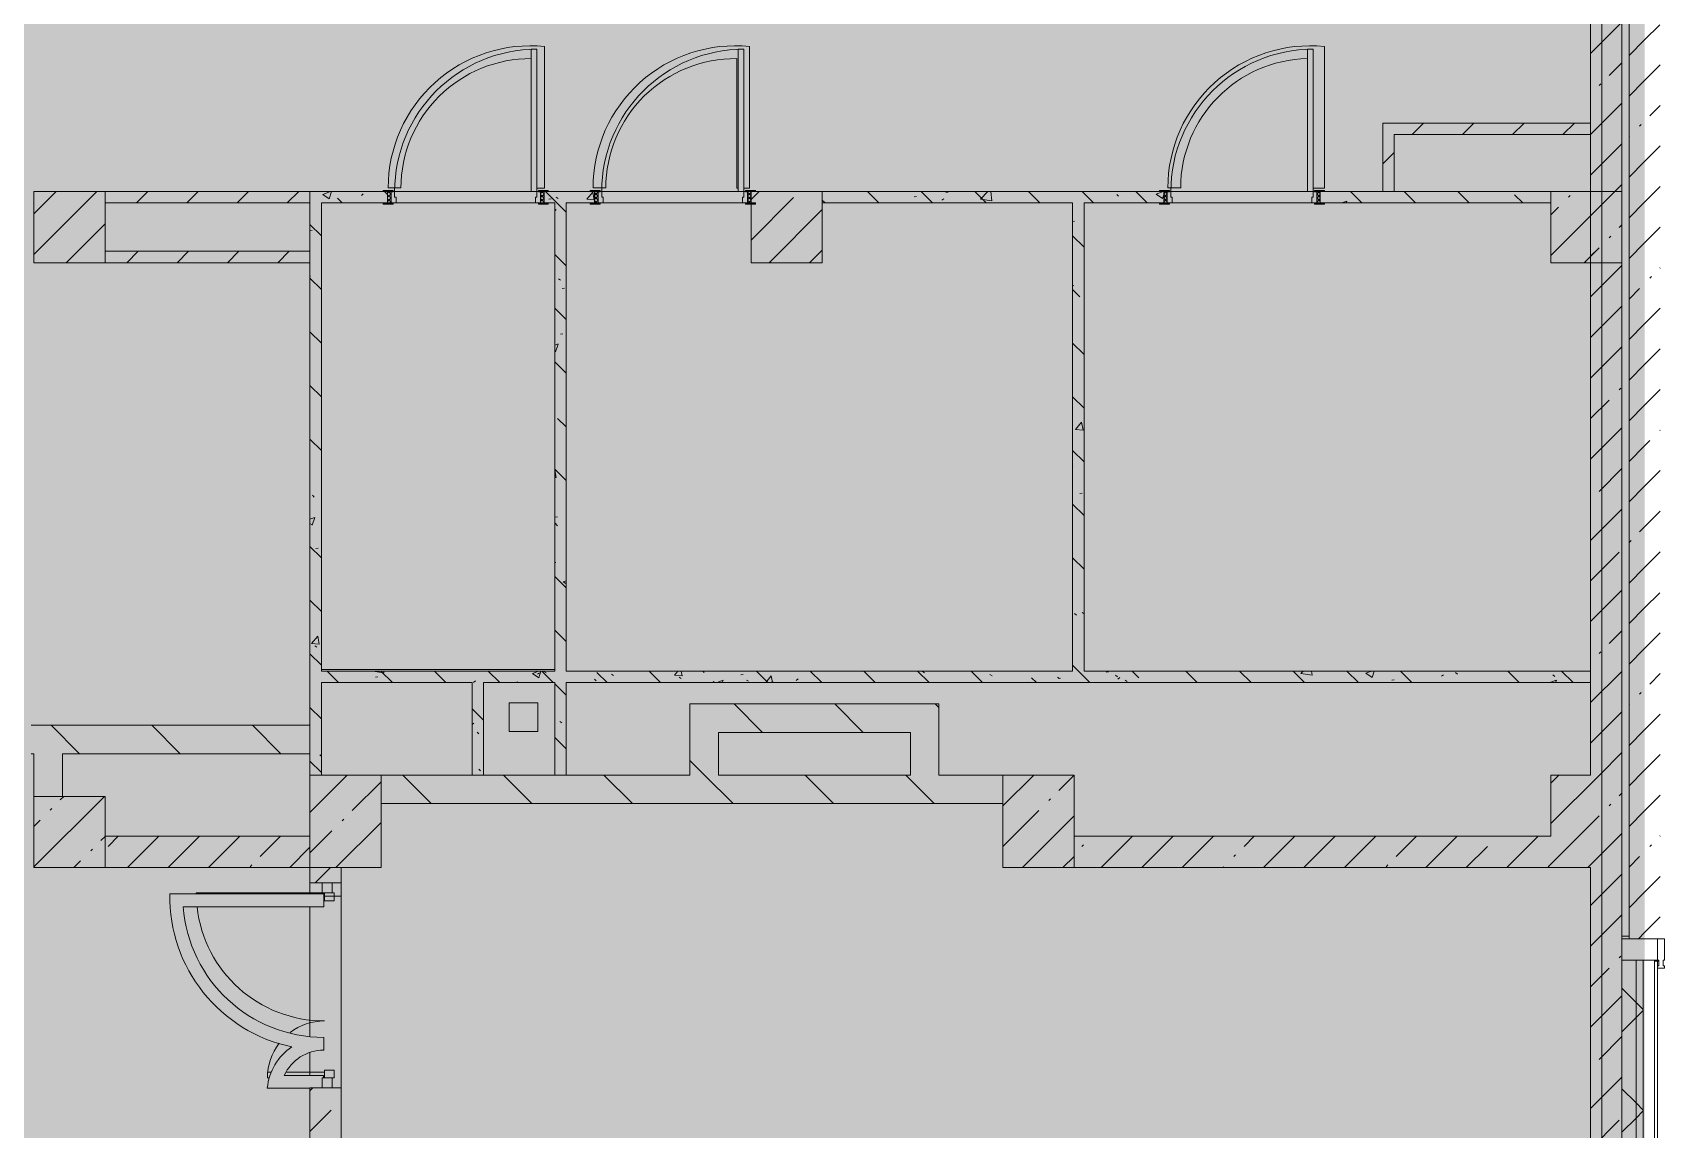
# Model space of a CAD drawing. Header units: millimetres. Extents: x 35146 to 234858, y -8553 to 29000.
# Drawn here: x 179204 to 190638, y 9060 to 16767 of the extents above; entities that cross this region are included whole.
import ezdxf

# ---------------------------------------------------------------- set-up
doc = ezdxf.new("R2010")
doc.units = ezdxf.units.MM
doc.linetypes.add('Осевая', pattern=[3175, 635, -476.25, 1587.5, -476.25])
doc.layers.add('A-DETL-GENF-3', color=7, linetype='Continuous', lineweight=9, true_color=0xc0c0c0, transparency=0.4)
for name, color, linetype, lineweight, true_color in [('A-DETL-GENF-6', 7, 'Continuous', 5, 0xb7b7b7), ('A-DOOR-1', 7, 'Continuous', 5, 0xaaaaaa), ('A-DOOR-2', 7, 'Continuous', 5, 0xe2e2e2), ('A-DOOR-3', 7, 'Continuous', 5, 0xb7b7b7), ('A-DOOR-FRAM-1', 7, 'Continuous', 5, 0xe2e2e2), ('A-DOOR-FRAM-2', 7, 'Continuous', 5, 0xaaaaaa), ('A-DOOR-FRAM-3', 7, 'Continuous', 5, 0xb7b7b7), ('A-FLOR-2', 7, 'Continuous', 5, 0xb7b7b7), ('A-GLAZ-CWMG-4', 7, 'Continuous', 5, 0x737373), ('A-WALL-5', 7, 'Continuous', 9, 0x737373), ('A-WALL-6', 7, 'Continuous', 5, 0x737373), ('I-WALL-4', 7, 'Continuous', 5, 0x737373), ('I-WALL-5', 7, 'Continuous', 5, 0x787878), ('S-COLS-2', 7, 'Continuous', 5, 0x737373)]:
    doc.layers.add(name, color=color, linetype=linetype, lineweight=lineweight, true_color=true_color)
for name, color, linetype, lineweight in [('A-GLAZ-CWMG-2', 7, 'Continuous', 5), ('A-WALL', 7, 'Continuous', 9), ('A-WALL-4', 7, 'Continuous', 5), ('I-WALL-3', 7, 'Continuous', 5), ('S-COLS-1', 7, 'Continuous', 5), ('Оси', 7, 'Continuous', 9), ('Оси-2', 7, 'Осевая', 9)]:
    doc.layers.add(name, color=color, linetype=linetype, lineweight=lineweight)
pattern_1 = [(45, (105674.2, 0), (-285.1231, 285.1231), []), (45, (105959.3, 0), (-285.1231, 285.1231), [504.031, -100.806, 16.764, -84.042])]
pattern_2 = [(135, (105674.2, 0), (-353.5534, -353.5534), [])]
pattern_3 = [(45, (105674.2, 0), (-353.5534, 353.5534), []), (135, (105674.2, 0), (-353.5534, -353.5534), [])]
pattern_4 = [(135, (105674.2, 0), (-377.1708, -377.1708), [533.4, -88.9, 17.78, -88.9]), (135, (105674.2, 376.94), (-377.1708, -377.1708), []), (50, (105674.2, 0), (637.6445, -55.7866), [66.675, -733.425]), (355, (105674.2, 0), (-123.3494, 668.699), [53.34, -586.74]), (100.451, (105727.3, -4.65), (514.299, 612.908), [56.665, -623.315]), (46.184, (105674.2, 177.8), (948.7764, -147.15), [100.012, -1100.137]), (96.636, (105753.3, 165.5), (830.909, 865.997), [84.998, -934.973]), (351.184, (105674.2, 177.8), (830.918, 865.988), [80.01, -880.11]), (21, (105763.1, 133.35), (530.6506, -357.9283), [66.675, -733.425]), (326, (105763.1, 133.35), (216.308, 644.6585), [53.34, -586.74]), (71.451, (105807.3, 103.5), (746.9596, 286.7243), [56.665, -623.315]), (37.5, (105674.2, 0), (10.81053, 295.9426), [16.764, -562.864, 16.764, -578.866, -588.962]), (37.5, (105674.2, 0), (10.81053, 295.9426), [-1175.258, 16.764, -572.198]), (7.5, (105674.2, 0), (233.8692, 350.6318), [16.764, -322.834, 16.764, -549.529, -224.472]), (7.5, (105674.2, 0), (233.8692, 350.6318), [-905.891, 16.764, -207.708]), (327.5, (105475.94, 0), (474.5678, -20.0513), [16.764, -205.486, 16.764, -676.656, -920.115]), (327.5, (105475.94, 0), (474.5678, -20.0513), [-915.67, 16.764, -903.351]), (317.5, (105387.04, 0), (518.4522, 88.9934), [16.764, -272.161, 16.764, -443.738, -653.415]), (317.5, (105387.04, 0), (518.4522, 88.9934), [-749.427, 16.764, -636.651])]
pattern_5 = [(135, (1751.41, 104.685), (-14.14214, -14.14214), []), (225, (1751.41, 104.685), (14.14214, -14.14214), [])]
pattern_6 = [(45, (-371.384, 104.685), (-14.1421, 14.1421), []), (135, (-371.384, 104.685), (-14.1421, -14.1421), [])]
pattern_7 = [(45, (105674.2, 0), (-176.7767, 176.7767), [])]

# ---------------------------------------------------------------- blocks, each defined once
blk = doc.blocks.new('BSC_Колонна _Прямоугольная - 650х500-23287315-2_5_2_птичка')
at = {"layer": 'S-COLS-1'}
h = blk.add_hatch(dxfattribs=at)
h.set_pattern_fill('FP_132', color=256, style=0, pattern_type=2)
h.set_pattern_definition([(135, (11225, -75730), (-285.1231, -285.1231), []), (135, (11225, -75444.88), (-285.1231, -285.1231), [504.031, -100.806, 16.764, -84.042])])
h.paths.add_polyline_path([(325, 250), (-325, 250), (-325, -250), (325, -250), (325, 111)])
at = {"layer": 'S-COLS-2'}
for p, q in [((325, 250), (-325, 250)), ((-325, 250), (-325, -250)), ((325, -250), (325, 250)), ((-325, -250), (325, -250))]:
    blk.add_line(p, q, dxfattribs=at)
blk = doc.blocks.new('BSC_Колонна _Прямоугольная - 500х500-V92-2_5_2_птичка')
at = {"layer": 'S-COLS-1'}
h = blk.add_hatch(dxfattribs=at)
h.set_pattern_fill('FP_133', color=256, style=0, pattern_type=2)
h.set_pattern_definition([(45, (-73790, -11150), (-285.1231, 285.1231), []), (45, (-73504.88, -11150), (-285.1231, 285.1231), [504.031, -100.806, 16.764, -84.042])])
h.paths.add_polyline_path([(-250, -250), (250, -250), (250, 250), (-250, 250), (-250, 71)])
at = {"layer": 'S-COLS-2'}
for p, q in [((250, 250), (-250, 250)), ((-250, 250), (-250, -250)), ((250, -250), (250, 250)), ((-250, -250), (250, -250))]:
    blk.add_line(p, q, dxfattribs=at)
blk = doc.blocks.new('BSC_Колонна _Прямоугольная - 500х500-V112-2_5_2_птичка')
at = {"layer": 'S-COLS-1'}
h = blk.add_hatch(dxfattribs=at)
h.set_pattern_fill('FP_147', color=256, style=0, pattern_type=2)
h.set_pattern_definition([(45, (-73790, -15400), (-285.1231, 285.1231), []), (45, (-73504.88, -15400), (-285.1231, 285.1231), [504.031, -100.806, 16.764, -84.042])])
h.paths.add_polyline_path([(-250, -250), (250, -250), (250, 250), (-250, 250)])
at = {"layer": 'S-COLS-2'}
for p, q in [((250, 250), (-250, 250)), ((-250, 250), (-250, -250)), ((250, -250), (250, 250)), ((-250, -250), (250, -250))]:
    blk.add_line(p, q, dxfattribs=at)
blk = doc.blocks.new('BSC_Колонна _Прямоугольная - 500х500-V113-2_5_2_птичка')
at = {"layer": 'S-COLS-1'}
h = blk.add_hatch(dxfattribs=at)
h.set_pattern_fill('FP_148', color=256, style=0, pattern_type=2)
h.set_pattern_definition([(45, (-78830, -15400), (-285.1231, 285.1231), []), (45, (-78544.88, -15400), (-285.1231, 285.1231), [504.031, -100.806, 16.764, -84.042])])
h.paths.add_polyline_path([(-250, -250), (250, -250), (250, 250), (-250, 250), (-250, 170), (-220, 170), (-220, 162), (-250, 162)])
at = {"layer": 'S-COLS-2'}
for p, q in [((250, 250), (-220, 250)), ((250, -250), (250, 250)), ((-250, 162), (-250, -250)), ((-250, -250), (250, -250))]:
    blk.add_line(p, q, dxfattribs=at)
blk = doc.blocks.new('110_Дверь_СКБ_1Ст_Внутренняя1 - Д-4 _л_ 1100x2100h_су мгн-32399984-2_5_2_птичка')
at = {"layer": 'A-DOOR-1'}
h = blk.add_hatch(dxfattribs=at)
h.set_pattern_fill('FP_128', color=256, style=0, pattern_type=2)
h.set_pattern_definition(pattern_5)
h.paths.add_polyline_path([(562.5, -40), (562.5, 40), (537.5, 40), (537.5, -40)])
at = {"layer": 'A-DOOR-2'}
h = blk.add_hatch(color=256, dxfattribs=at)
h.paths.add_polyline_path([(502.5, -40), (537.5, -40), (537.5, 40), (512.5, 40), (512.5, 0), (502.5, 0)])
h.paths.add_polyline_path([(-477.5, -40), (-477.5, 0), (-487.5, 0), (-487.5, 40), (-512.5, 40), (-512.5, -40)])
at = {"layer": 'A-DOOR-FRAM-1'}
for points in [[(472.5, 40), (512.5, 40), (512.5, 1040), (472.5, 1040), (472.5, 238.6)], [(-497.5, 40), (-497.5, 48), (-567.5, 48), (-567.5, 40)], [(592.5, 40), (592.5, 48), (522.5, 48), (522.5, 40)], [(-497.5, -48), (-497.5, -40), (-567.5, -40), (-567.5, -48)], [(592.5, -48), (592.5, -40), (522.5, -40), (522.5, -48)]]:
    blk.add_hatch(color=256, dxfattribs=at).paths.add_polyline_path(points)
at = {"layer": 'A-DOOR-FRAM-2'}
h = blk.add_hatch(dxfattribs=at)
h.set_pattern_fill('FP_129', color=256, style=0, pattern_type=2)
h.set_pattern_definition(pattern_6)
h.paths.add_polyline_path([(-512.5, -40), (-512.5, 40), (-537.5, 40), (-537.5, -40)])
at = {"layer": 'A-DOOR-3'}
for p, q in [((512.5, 1040), (472.5, 1040)), ((472.5, 1040), (472.5, 40)), ((512.5, 40), (512.5, 1040)), ((472.5, 40), (512.5, 40))]:
    blk.add_line(p, q, dxfattribs=at)
blk.add_arc((512.5, 40), 1000, 90, 180, dxfattribs=at)
at = {"layer": 'A-DOOR-FRAM-3'}
for p, q in [((-497.5, 48), (-567.5, 48)), ((-567.5, 48), (-567.5, 40)), ((-567.5, 40), (-497.5, 40)), ((-512.5, 40), (-537.5, 40)), ((-537.5, 40), (-537.5, -40)), ((-487.5, 40), (-512.5, 40)), ((-512.5, 40), (-512.5, -40)), ((-512.5, -40), (-512.5, 40)), ((-497.5, 40), (-512.5, 40)), ((-512.5, 40), (-512.5, 39)), ((-512.5, 39), (-497.5, 39)), ((-497.5, 40), (-497.5, 48)), ((-497.5, 39), (-497.5, 40)), ((-487.5, 0), (-487.5, 40)), ((-477.5, 0), (-487.5, 0)), ((-477.5, -40), (-477.5, 0)), ((512.5, 0), (502.5, 0)), ((502.5, 0), (502.5, -40)), ((512.5, 40), (512.5, 0)), ((537.5, 40), (512.5, 40)), ((592.5, 48), (522.5, 48)), ((522.5, 48), (522.5, 40)), ((537.5, 40), (522.5, 40)), ((522.5, 40), (522.5, 39)), ((522.5, 40), (592.5, 40)), ((522.5, 39), (537.5, 39)), ((537.5, -40), (537.5, 40)), ((562.5, 40), (537.5, 40)), ((537.5, 40), (537.5, -40)), ((537.5, 39), (537.5, 40)), ((562.5, -40), (562.5, 40)), ((592.5, 40), (592.5, 48)), ((-497.5, -40), (-567.5, -40)), ((-567.5, -40), (-567.5, -48)), ((-567.5, -48), (-497.5, -48)), ((-537.5, -40), (-512.5, -40)), ((-497.5, -39), (-512.5, -39)), ((-512.5, -39), (-512.5, -40)), ((-512.5, -40), (-477.5, -40)), ((-512.5, -40), (-497.5, -40)), ((-497.5, -40), (-497.5, -39)), ((-497.5, -48), (-497.5, -40)), ((502.5, -40), (537.5, -40)), ((537.5, -39), (522.5, -39)), ((522.5, -39), (522.5, -40)), ((522.5, -40), (537.5, -40)), ((592.5, -40), (522.5, -40)), ((522.5, -40), (522.5, -48)), ((522.5, -48), (592.5, -48)), ((537.5, -40), (537.5, -39)), ((537.5, -40), (562.5, -40)), ((592.5, -48), (592.5, -40))]:
    blk.add_line(p, q, dxfattribs=at)
blk = doc.blocks.new('Прямоугольный импост - Импост структурный с накладкой - 190мм-23946641-2_5_2_птичка')
at = {"layer": 'A-GLAZ-CWMG-2'}
for p, q in [((0, 17), (-50, 17)), ((-50, 17), (-50, 0)), ((-50, 0), (-40, 0)), ((-40, 0), (-40, -40)), ((-10, -40), (-10, 0)), ((-10, 0), (0, 0)), ((0, 0), (0, 17)), ((-40, -40), (-50, -40)), ((-50, -40), (-50, -190)), ((0, -40), (-10, -40)), ((0, -190), (0, -40)), ((-50, -190), (0, -190))]:
    blk.add_line(p, q, dxfattribs=at)
blk = doc.blocks.new('110_Дверь_СКБ_1Ст_Внутренняя1 - Д-5 _л_ 1100x2100h_су мгн EIW30-32897889-2_5_2_птичка')
at = {"layer": 'A-DOOR-1'}
h = blk.add_hatch(dxfattribs=at)
h.set_pattern_fill('FP_128', color=256, style=0, pattern_type=2)
h.set_pattern_definition(pattern_5)
h.paths.add_polyline_path([(562.5, -40), (562.5, 40), (537.5, 40), (537.5, -40)])
at = {"layer": 'A-DOOR-2'}
h = blk.add_hatch(color=256, dxfattribs=at)
h.paths.add_polyline_path([(502.5, -40), (537.5, -40), (537.5, 40), (512.5, 40), (512.5, 0), (502.5, 0)])
h.paths.add_polyline_path([(-477.5, -40), (-477.5, 0), (-487.5, 0), (-487.5, 40), (-512.5, 40), (-512.5, -40)])
at = {"layer": 'A-DOOR-FRAM-1'}
for points in [[(472.5, 40), (512.5, 40), (512.5, 1040), (472.5, 1040), (472.5, 238.6)], [(-497.5, 40), (-497.5, 48), (-567.5, 48), (-567.5, 40)], [(592.5, 40), (592.5, 48), (522.5, 48), (522.5, 40)], [(-497.5, -48), (-497.5, -40), (-567.5, -40), (-567.5, -48)], [(592.5, -48), (592.5, -40), (522.5, -40), (522.5, -48)]]:
    blk.add_hatch(color=256, dxfattribs=at).paths.add_polyline_path(points)
at = {"layer": 'A-DOOR-FRAM-2'}
h = blk.add_hatch(dxfattribs=at)
h.set_pattern_fill('FP_129', color=256, style=0, pattern_type=2)
h.set_pattern_definition(pattern_6)
h.paths.add_polyline_path([(-512.5, -40), (-512.5, 40), (-537.5, 40), (-537.5, -40)])
at = {"layer": 'A-DOOR-3'}
for p, q in [((512.5, 1040), (472.5, 1040)), ((472.5, 1040), (472.5, 40)), ((512.5, 40), (512.5, 1040)), ((472.5, 40), (512.5, 40))]:
    blk.add_line(p, q, dxfattribs=at)
blk.add_arc((512.5, 40), 1000, 90, 180, dxfattribs=at)
at = {"layer": 'A-DOOR-FRAM-3'}
for p, q in [((-497.5, 48), (-567.5, 48)), ((-567.5, 48), (-567.5, 40)), ((-567.5, 40), (-497.5, 40)), ((-512.5, 40), (-537.5, 40)), ((-537.5, 40), (-537.5, -40)), ((-487.5, 40), (-512.5, 40)), ((-512.5, 40), (-512.5, -40)), ((-512.5, -40), (-512.5, 40)), ((-497.5, 40), (-512.5, 40)), ((-512.5, 40), (-512.5, 39)), ((-512.5, 39), (-497.5, 39)), ((-497.5, 40), (-497.5, 48)), ((-497.5, 39), (-497.5, 40)), ((-487.5, 0), (-487.5, 40)), ((-477.5, 0), (-487.5, 0)), ((-477.5, -40), (-477.5, 0)), ((512.5, 0), (502.5, 0)), ((502.5, 0), (502.5, -40)), ((512.5, 40), (512.5, 0)), ((537.5, 40), (512.5, 40)), ((592.5, 48), (522.5, 48)), ((522.5, 48), (522.5, 40)), ((537.5, 40), (522.5, 40)), ((522.5, 40), (522.5, 39)), ((522.5, 40), (592.5, 40)), ((522.5, 39), (537.5, 39)), ((537.5, -40), (537.5, 40)), ((562.5, 40), (537.5, 40)), ((537.5, 40), (537.5, -40)), ((537.5, 39), (537.5, 40)), ((562.5, -40), (562.5, 40)), ((592.5, 40), (592.5, 48)), ((-497.5, -40), (-567.5, -40)), ((-567.5, -40), (-567.5, -48)), ((-567.5, -48), (-497.5, -48)), ((-537.5, -40), (-512.5, -40)), ((-497.5, -39), (-512.5, -39)), ((-512.5, -39), (-512.5, -40)), ((-512.5, -40), (-477.5, -40)), ((-512.5, -40), (-497.5, -40)), ((-497.5, -40), (-497.5, -39)), ((-497.5, -48), (-497.5, -40)), ((502.5, -40), (537.5, -40)), ((537.5, -39), (522.5, -39)), ((522.5, -39), (522.5, -40)), ((522.5, -40), (537.5, -40)), ((592.5, -40), (522.5, -40)), ((522.5, -40), (522.5, -48)), ((522.5, -48), (592.5, -48)), ((537.5, -40), (537.5, -39)), ((537.5, -40), (562.5, -40)), ((592.5, -48), (592.5, -40))]:
    blk.add_line(p, q, dxfattribs=at)
blk = doc.blocks.new('BSC_Колонна _Прямоугольная - 650х500-V158-2_5_2_птичка')
at = {"layer": 'S-COLS-1'}
h = blk.add_hatch(dxfattribs=at)
h.set_pattern_fill('FP_188', color=256, style=0, pattern_type=2)
h.set_pattern_definition([(135, (11225, -80600), (-285.1231, -285.1231), []), (135, (11225, -80314.88), (-285.1231, -285.1231), [504.031, -100.806, 16.764, -84.042])])
h.paths.add_polyline_path([(325, 250), (-325, 250), (-325, -250), (325, -250), (325, -121)])
at = {"layer": 'S-COLS-2'}
for p, q in [((325, 250), (-325, 250)), ((-325, 250), (-325, -250)), ((325, -250), (325, 250)), ((-325, -250), (325, -250))]:
    blk.add_line(p, q, dxfattribs=at)
blk = doc.blocks.new('Прямоугольный импост - 50 x 70 мм-V202-2_5_2_птичка')
at = {"layer": 'A-GLAZ-CWMG-4'}
for p, q in [((-70, 35), (0, 35)), ((-70, -35), (-70, 35)), ((0, 35), (0, -35)), ((0, -35), (-70, -35))]:
    blk.add_line(p, q, dxfattribs=at)
blk = doc.blocks.new('Дверь_Витражная_остекление_ - ДВН_ДАО_Главный вход_1200 в свету Д-22 _п_-32403398-2_5_2_птичка')
at = {"layer": 'A-DOOR-2'}
blk.add_hatch(color=256, dxfattribs=at).paths.add_polyline_path([(610, 24), (610, 20), (650, 24), (650, 920), (642, 920), (642, 24)])
h = blk.add_hatch(color=256, dxfattribs=at)
h.paths.add_polyline_path([(-650, 408), (-650, 407), (-610, 392), (-610, 420), (-650, 420)])
h.paths.add_polyline_path([(-650, 27), (-650, 20), (-610, 20), (-610, 289), (-633, 302), (-633, 27)])
at = {"layer": 'A-DETL-GENF-6'}
for p, q in [((650, 920), (642, 920)), ((650, 35), (650, 920)), ((-610, 420), (-650, 420)), ((-650, 420), (-650, 407)), ((-610, 392), (-610, 420)), ((-610, 20), (-610, 289)), ((-650, 20), (-610, 20)), ((-595, 20), (-650, 20)), ((-595, -50), (-595, 20)), ((595, -50), (595, 20)), ((595, 20), (650, 20)), ((610, 20), (650, 20)), ((-650, -35), (-650, -50)), ((-650, -50), (-595, -50)), ((650, -50), (595, -50)), ((650, -35), (650, -50))]:
    blk.add_line(p, q, dxfattribs=at)
at = {"layer": 'A-DOOR-3'}
for p, q in [((650, 920), (650, 35)), ((-650, 420), (-650, 407))]:
    blk.add_line(p, q, dxfattribs=at)
for centre, radius, start, end in [((650, 20), 900, 90, 90.5109), ((650, 20), 900, 96.319, 180), ((-650, 20), 400, 52.4742, 90), ((-650, 20), 400, 360, 37.0443)]:
    blk.add_arc(centre, radius, start, end, dxfattribs=at)
blk = doc.blocks.new('Прямоугольный импост - 50 x 70 мм-V194-2_5_2_птичка')
at = {"layer": 'A-GLAZ-CWMG-4'}
for p, q in [((0, 35), (-70, 35)), ((-70, 35), (-70, -35)), ((0, -35), (0, 35)), ((-70, -35), (0, -35))]:
    blk.add_line(p, q, dxfattribs=at)

msp = doc.modelspace()

# ---------------------------------------------------------------- hatches: boundary and pattern name
at = {"layer": 'A-DETL-GENF-3'}
msp.add_hatch(color=256, dxfattribs=at).paths.add_polyline_path([(181515.1, -280), (181534.2, -280), (181534.2, 3300), (190534.2, 3300), (190534.2, 27350), (147584.2, 27350), (147584.2, 23778), (144434.2, 23778), (144434.2, -280), (180587.6, -280)])
at = {"layer": 'A-WALL-4'}
h = msp.add_hatch(dxfattribs=at)
h.set_pattern_fill('FP_88', color=256, style=0, pattern_type=2)
h.set_pattern_definition(pattern_3)
h.paths.add_polyline_path([(190374.2, 3450), (190474.2, 3450), (190474.2, 10250), (190374.2, 10250), (190374.2, 3550)])
h = msp.add_hatch(dxfattribs=at)
h.set_pattern_fill('FP_88', color=256, style=0, pattern_type=2)
h.set_pattern_definition(pattern_3)
h.paths.add_polyline_path([(190524.2, 3400), (190524.2, 10250), (190474.2, 10250), (190474.2, 3400)])
at = {"layer": 'I-WALL-3'}
h = msp.add_hatch(dxfattribs=at)
h.set_pattern_fill('FP_96', color=256, style=0, pattern_type=2)
h.set_pattern_definition(pattern_1)
h.paths.add_polyline_path([(190374.2, 15150), (190374.2, 15530), (190154.2, 15530), (190154.2, 15150)])
h.paths.add_polyline_path([(190154.2, 18570), (190374.2, 18570), (190374.2, 18600), (190154.2, 18600)])
h.paths.add_polyline_path([(190374.2, 19100), (190374.2, 22700), (190154.2, 22700), (190154.2, 19100), (190162.7, 19100)])
h.paths.add_polyline_path([(190278.3, 23200), (190374.2, 23200), (190374.2, 26600), (190154.2, 26600), (190154.2, 23200)])
h = msp.add_hatch(dxfattribs=at)
h.set_pattern_fill('FP_96', color=256, style=0, pattern_type=2)
h.set_pattern_definition(pattern_1)
h.paths.add_polyline_path([(190154.2, 15530), (190374.2, 15530), (190374.2, 17270), (190154.2, 17270), (190154.2, 15848.6)])
h.paths.add_polyline_path([(190374.2, 18370), (190374.2, 18570), (190154.2, 18570), (190154.2, 18370)])
h = msp.add_hatch(dxfattribs=at)
h.set_pattern_fill('FP_96', color=256, style=0, pattern_type=2)
h.set_pattern_definition(pattern_1)
h.paths.add_polyline_path([(190424.2, 16300), (190534.2, 16300), (190534.2, 17270), (190424.2, 17270), (190424.2, 17005.5)])
h = msp.add_hatch(dxfattribs=at)
h.set_pattern_fill('FP_96', color=256, style=0, pattern_type=2)
h.set_pattern_definition(pattern_1)
h.paths.add_polyline_path([(190644.2, 16300), (190644.2, 17270), (190534.2, 17270), (190534.2, 16300)])
h = msp.add_hatch(dxfattribs=at)
h.set_pattern_fill('FP_96', color=256, style=0, pattern_type=2)
h.set_pattern_definition(pattern_1)
h.paths.add_polyline_path([(190534.2, 10400), (190534.2, 16300), (190424.2, 16300), (190424.2, 10400)])
h = msp.add_hatch(dxfattribs=at)
h.set_pattern_fill('FP_96', color=256, style=0, pattern_type=2)
h.set_pattern_definition(pattern_1)
h.paths.add_polyline_path([(190534.2, 10400), (190644.2, 10400), (190644.2, 16300), (190534.2, 16300), (190534.2, 10642.6)])
h = msp.add_hatch(dxfattribs=at)
h.set_pattern_fill('FP_100', color=256, style=0, pattern_type=2)
h.set_pattern_definition(pattern_7)
h.paths.add_polyline_path([(188694.2, 15650), (188774.2, 15650), (188774.2, 16130), (188694.2, 16130), (188694.2, 15848.6)])
h = msp.add_hatch(dxfattribs=at)
h.set_pattern_fill('FP_100', color=256, style=0, pattern_type=2)
h.set_pattern_definition(pattern_7)
h.paths.add_polyline_path([(190154.2, 16050), (190154.2, 16130), (188774.2, 16130), (188774.2, 16050), (189862.8, 16050)])
h = msp.add_hatch(dxfattribs=at)
h.set_pattern_fill('FP_100', color=256, style=0, pattern_type=2)
h.set_pattern_definition(pattern_7)
h.paths.add_polyline_path([(181154.2, 15570), (181154.2, 15650), (179714.2, 15650), (179714.2, 15570), (180587.6, 15570)])
h = msp.add_hatch(dxfattribs=at)
h.set_pattern_fill('FP_100', color=256, style=0, pattern_type=2)
h.set_pattern_definition(pattern_7)
h.paths.add_polyline_path([(181154.2, 15150), (181154.2, 15230), (179714.2, 15230), (179714.2, 15150), (180587.6, 15150)])
h = msp.add_hatch(dxfattribs=at)
h.set_pattern_fill('FP_96', color=256, style=0, pattern_type=2)
h.set_pattern_definition(pattern_1)
h.paths.add_polyline_path([(190374.2, 4050), (190374.2, 10900), (190154.2, 10900), (190154.2, 4050)])
h.paths.add_polyline_path([(190154.2, 11550), (190374.2, 11550), (190374.2, 15150), (190154.2, 15150), (190154.2, 12200)])
h = msp.add_hatch(dxfattribs=at)
h.set_pattern_fill('FP_99', color=256, style=0, pattern_type=2)
h.set_pattern_definition(pattern_2)
h.paths.add_polyline_path([(184024.2, 11550), (184024.2, 12050), (183824.2, 12050), (183824.2, 11550)])
h = msp.add_hatch(dxfattribs=at)
h.set_pattern_fill('FP_99', color=256, style=0, pattern_type=2)
h.set_pattern_definition(pattern_2)
h.paths.add_polyline_path([(184297.7, 11850), (185374.2, 11850), (185374.2, 12050), (184024.2, 12050), (184024.2, 11850)])
h = msp.add_hatch(dxfattribs=at)
h.set_pattern_fill('FP_99', color=256, style=0, pattern_type=2)
h.set_pattern_definition(pattern_2)
h.paths.add_polyline_path([(185574.2, 11550), (185574.2, 12050), (185374.2, 12050), (185374.2, 11550)])
h = msp.add_hatch(dxfattribs=at)
h.set_pattern_fill('FP_99', color=256, style=0, pattern_type=2)
h.set_pattern_definition(pattern_2)
h.paths.add_polyline_path([(174319.2, 11700), (174428.2, 11700), (174428.2, 11900), (174319.2, 11900), (174319.2, 11799.5)])
h.paths.add_polyline_path([(181154.2, 11700), (181154.2, 11900), (179194.2, 11900), (179194.2, 11700), (180587.6, 11700)])
h.paths.add_polyline_path([(175984.2, 11700), (175984.2, 11900), (175908.2, 11900), (175908.2, 11700), (175950, 11700)])
h.paths.add_polyline_path([(176504.2, 11700), (176504.2, 11900), (176484.2, 11900), (176484.2, 11700)])
h = msp.add_hatch(dxfattribs=at)
h.set_pattern_fill('FP_99', color=256, style=0, pattern_type=2)
h.set_pattern_definition(pattern_2)
h.paths.add_polyline_path([(184297.7, 11350), (186024.2, 11350), (186024.2, 11550), (181654.2, 11550), (181654.2, 11350), (183370.2, 11350)])
h = msp.add_hatch(dxfattribs=at)
h.set_pattern_fill('FP_96', color=256, style=0, pattern_type=2)
h.set_pattern_definition(pattern_1)
h.paths.add_polyline_path([(180587.6, 10900), (181154.2, 10900), (181154.2, 11120), (179714.2, 11120), (179714.2, 10900)])
h = msp.add_hatch(dxfattribs=at)
h.set_pattern_fill('FP_96', color=256, style=0, pattern_type=2)
h.set_pattern_definition(pattern_1)
h.paths.add_polyline_path([(189874.2, 10900), (189874.2, 11120), (186524.2, 11120), (186524.2, 10900), (189862.8, 10900)])
h = msp.add_hatch(dxfattribs=at)
h.set_pattern_fill('FP_96', color=256, style=0, pattern_type=2)
h.set_pattern_definition(pattern_1)
h.paths.add_polyline_path([(181154.2, 7900), (181374.2, 7900), (181374.2, 9352.3), (181154.2, 9352.3), (181154.2, 8200)])
h.paths.add_polyline_path([(181154.2, 10792.3), (181374.2, 10792.3), (181374.2, 10900), (181154.2, 10900)])
at = {"layer": 'I-WALL-5'}
h = msp.add_hatch(dxfattribs=at)
h.set_pattern_fill('FP_109', color=256, style=0, pattern_type=2)
h.set_pattern_definition(pattern_4)
h.paths.add_polyline_path([(181234.2, 11550), (181234.2, 15650), (181154.2, 15650), (181154.2, 11550)])
h = msp.add_hatch(dxfattribs=at)
h.set_pattern_fill('FP_109', color=256, style=0, pattern_type=2)
h.set_pattern_definition(pattern_4)
h.paths.add_polyline_path([(186125.9, 15570), (187154.2, 15570), (187154.2, 15650), (184754.2, 15650), (184754.2, 15570)])
h.paths.add_polyline_path([(189874.2, 15570), (189874.2, 15650), (188254.2, 15650), (188254.2, 15570), (189862.8, 15570)])
h.paths.add_polyline_path([(182874, 15570), (183154.2, 15570), (183154.2, 15650), (182799, 15650), (182799, 15570), (182829, 15570)])
h.paths.add_polyline_path([(181234.2, 15570), (181699, 15570), (181699, 15650), (181234.2, 15650)])
h = msp.add_hatch(dxfattribs=at)
h.set_pattern_fill('FP_109', color=256, style=0, pattern_type=2)
h.set_pattern_definition(pattern_4)
h.paths.add_polyline_path([(182954, 11550), (182954, 15570), (182874, 15570), (182874, 11550)])
h = msp.add_hatch(dxfattribs=at)
h.set_pattern_fill('FP_109', color=256, style=0, pattern_type=2)
h.set_pattern_definition(pattern_4)
h.paths.add_polyline_path([(186594, 12280), (186594, 15570), (186514, 15570), (186514, 12280)])
h = msp.add_hatch(dxfattribs=at)
h.set_pattern_fill('FP_109', color=256, style=0, pattern_type=2)
h.set_pattern_definition(pattern_4)
h.paths.add_polyline_path([(182874, 12200), (182874, 12280), (181234.2, 12280), (181234.2, 12200), (182442.7, 12200)])
h = msp.add_hatch(dxfattribs=at)
h.set_pattern_fill('FP_109', color=256, style=0, pattern_type=2)
h.set_pattern_definition(pattern_4)
h.paths.add_polyline_path([(190154.2, 12200), (190154.2, 12280), (182954, 12280), (182954, 12200), (189862.8, 12200)])
h = msp.add_hatch(dxfattribs=at)
h.set_pattern_fill('FP_109', color=256, style=0, pattern_type=2)
h.set_pattern_definition(pattern_4)
h.paths.add_polyline_path([(182374, 11550), (182374, 12200), (182294, 12200), (182294, 11550)])
at = {"layer": 'S-COLS-1'}
h = msp.add_hatch(dxfattribs=at)
h.set_pattern_fill('FP_96', color=256, style=0, pattern_type=2)
h.set_pattern_definition(pattern_1)
h.paths.add_polyline_path([(190374.2, 15150), (190374.2, 15650), (189874.2, 15650), (189874.2, 15150)])
h = msp.add_hatch(dxfattribs=at)
h.set_pattern_fill('FP_96', color=256, style=0, pattern_type=2)
h.set_pattern_definition(pattern_1)
h.paths.add_polyline_path([(190154.2, 10900), (190374.2, 10900), (190374.2, 11550), (189874.2, 11550), (189874.2, 10900)])

# ---------------------------------------------------------------- linework, layer by layer
at = {"layer": 'A-FLOR-2'}
for p, q in [((182803.3, 15674.2), (182803.3, 16669.2)), ((184153.3, 16584.1), (184153.3, 15674.2)), ((184243.3, 15674.2), (184243.3, 16669.2)), ((188283.3, 15674.2), (188283.3, 16669.2)), ((181703.3, 15675.2), (181793.3, 15675.2)), ((182749, 15674.2), (182803.3, 15674.2)), ((183143.3, 15675.2), (183233.3, 15675.2)), ((184153.3, 15674.2), (184164.2, 15674.2)), ((184204.2, 15674.2), (184243.3, 15674.2)), ((187183.3, 15675.2), (187273.3, 15675.2)), ((188204.2, 15674.2), (188283.3, 15674.2)), ((182709, 15650), (181749, 15650)), ((181234, 12291), (182874, 12291)), ((182554.7, 12057), (182754.7, 12057)), ((182554.7, 11857), (182554.7, 12057)), ((182754.7, 12057), (182754.7, 11857)), ((182754.7, 11857), (182554.7, 11857)), ((181154.2, 10714.4), (181154.2, 10792.3)), ((181374.2, 10792.3), (181374.2, 10700)), ((181251.2, 10714.4), (180168.5, 10714.4)), ((181251.2, 10624.7), (181251.2, 10714.4)), ((181374.2, 10700), (181251.2, 10700)), ((180263.6, 10624.7), (181251.2, 10624.7)), ((190374.2, 10417.9), (190424.2, 10417.9)), ((181251.2, 9617.4), (181251.2, 9707)), ((181248.2, 9439.5), (180973.2, 9439.5)), ((181248.2, 9422.3), (181248.2, 9439.5)), ((180854.2, 9350.1), (181154.2, 9350.1))]:
    msp.add_line(p, q, dxfattribs=at)
for centre, radius, start, end in [((182703.3, 15674.2), 1000, 84.26083, 179.9427), ((182703.3, 15674.2), 910, 89.63868, 179.93704), ((184143.3, 15674.2), 1000, 84.26083, 179.9427), ((184143.3, 15674.2), 910, 89.37036, 179.93704), ((188183.3, 15674.2), 1000, 84.26083, 179.9427), ((188183.3, 15674.2), 910, 91.20322, 179.93704), ((181247.3, 10696.2), 1079, 179.03315, 258.2109), ((181251.2, 10697.3), 990.3, 184.20575, 270), ((181247.3, 9312.2), 395, 123.92463, 174.49945), ((181251.2, 9311.2), 306.2, 90, 155.21522)]:
    msp.add_arc(centre, radius, start, end, dxfattribs=at)
at = {"layer": 'A-WALL'}
for p, q in [((190604.2, 3320), (190604.2, 10250)), ((190604.2, 10250), (190624.2, 10250)), ((190604.2, 10247), (190624.2, 10247)), ((190624.2, 10242), (190604.2, 10242))]:
    msp.add_line(p, q, dxfattribs=at)
at = {"layer": 'A-WALL-4'}
for p, q in [((190624.2, 3300), (190624.2, 10400)), ((190634.2, 10242), (190624.2, 10242))]:
    msp.add_line(p, q, dxfattribs=at)
at = {"layer": 'A-WALL-5'}
for p, q in [((190154.2, 16130), (190154.2, 16050)), ((181154.2, 15570), (181154.2, 15650)), ((188694.2, 15650), (188774.2, 15650)), ((181154.2, 15150), (181154.2, 15230)), ((190154.2, 12200), (190154.2, 12280)), ((182294, 11550), (182374, 11550)), ((182874, 11550), (182954, 11550)), ((190374.2, 10250), (190604.2, 10250)), ((190474.2, 3450), (190474.2, 10250)), ((190524.2, 3400), (190524.2, 10250))]:
    msp.add_line(p, q, dxfattribs=at)
at = {"layer": 'A-WALL-6'}
msp.add_line((190424.2, 10400), (190374.2, 10400), dxfattribs=at)
at = {"layer": 'I-WALL-3'}
msp.add_line((190424.2, 10400), (190644.2, 10400), dxfattribs=at)
at = {"layer": 'I-WALL-4'}
for p, q in [((190424.2, 17270), (190424.2, 10400)), ((190154.2, 17240), (190154.2, 16130)), ((190374.2, 11550), (190374.2, 17240)), ((188694.2, 16130), (188694.2, 15650)), ((190154.2, 16130), (188694.2, 16130)), ((188774.2, 15650), (188774.2, 16050)), ((188774.2, 16050), (190154.2, 16050)), ((190154.2, 16050), (190154.2, 12280)), ((181669, 15650), (179714.2, 15650)), ((179714.2, 15570), (181154.2, 15570)), ((181154.2, 15570), (181154.2, 15230)), ((181234.2, 12280), (181234.2, 15570)), ((181234.2, 15570), (181669, 15570)), ((181749, 15650), (182709, 15650)), ((182739, 15570), (181759, 15570)), ((183124.2, 15650), (182829, 15650)), ((182829, 15570), (182874, 15570)), ((182874, 15570), (182874, 12280)), ((182954, 15570), (183124.2, 15570)), ((182954, 12280), (182954, 15570)), ((183204.2, 15650), (184164.2, 15650)), ((184194.2, 15570), (183214.2, 15570)), ((186152.7, 15650), (184754.2, 15650)), ((184754.2, 15570), (186514, 15570)), ((187124.2, 15650), (186155.8, 15650)), ((186514, 15570), (186514, 12280)), ((186594, 15570), (187124.2, 15570)), ((186594, 12280), (186594, 15570)), ((187204.2, 15650), (188164.2, 15650)), ((188194.2, 15570), (187214.2, 15570)), ((188694.2, 15650), (188284.2, 15650)), ((188284.2, 15570), (189874.2, 15570)), ((189874.2, 15650), (188774.2, 15650)), ((189874.2, 15570), (189874.2, 15650)), ((181154.2, 15230), (179714.2, 15230)), ((179714.2, 15150), (181154.2, 15150)), ((181154.2, 15150), (181154.2, 11550)), ((182874, 12280), (181234.2, 12280)), ((186514, 12280), (182954, 12280)), ((190154.2, 12280), (186594, 12280)), ((181234.2, 11550), (181234.2, 12200)), ((181234.2, 12200), (182294, 12200)), ((182294, 12200), (182294, 11550)), ((182374, 12200), (182874, 12200)), ((182374, 11550), (182374, 12200)), ((182874, 12200), (182874, 11550)), ((182954, 11550), (182954, 12200)), ((182954, 12200), (190154.2, 12200)), ((190154.2, 12200), (190154.2, 11550)), ((183824.2, 12050), (183824.2, 11550)), ((185574.2, 12050), (183824.2, 12050)), ((185574.2, 11550), (185574.2, 12050)), ((181154.2, 11900), (179194.2, 11900)), ((184024.2, 11550), (184024.2, 11850)), ((184024.2, 11850), (185374.2, 11850)), ((185374.2, 11850), (185374.2, 11550)), ((179214.2, 11700), (179194.2, 11700)), ((179214.2, 11700), (179214.2, 11400)), ((179414.2, 11700), (181154.2, 11700)), ((179414.2, 11400), (179414.2, 11700)), ((182294, 11550), (181654.2, 11550)), ((182874, 11550), (182374, 11550)), ((183824.2, 11550), (182954, 11550)), ((185374.2, 11550), (184024.2, 11550)), ((186024.2, 11550), (185574.2, 11550)), ((181654.2, 11350), (186024.2, 11350)), ((181154.2, 11120), (179714.2, 11120)), ((189874.2, 11120), (186524.2, 11120)), ((179714.2, 10900), (181154.2, 10900)), ((181154.2, 10900), (181154.2, 10792.3)), ((181374.2, 4050), (181374.2, 10900)), ((186524.2, 10900), (189874.2, 10900)), ((190154.2, 10900), (190154.2, 4050)), ((190374.2, 4050), (190374.2, 10900)), ((181154.2, 10792.3), (181374.2, 10792.3)), ((181154.2, 9712.2), (181154.2, 10624.7)), ((181154.2, 9439.5), (181154.2, 9600.4)), ((181154.2, 9352.3), (181154.2, 8280)), ((181374.2, 9352.3), (181154.2, 9352.3))]:
    msp.add_line(p, q, dxfattribs=at)
at = {"layer": 'S-COLS-2'}
for p, q in [((190374.2, 15650), (189874.2, 15650)), ((189874.2, 15650), (189874.2, 15150)), ((190374.2, 15150), (190374.2, 15650)), ((189874.2, 15150), (190374.2, 15150)), ((190154.2, 11550), (189874.2, 11550)), ((189874.2, 11550), (189874.2, 11120)), ((190374.2, 10900), (190374.2, 11550)), ((189874.2, 10900), (190154.2, 10900))]:
    msp.add_line(p, q, dxfattribs=at)
at = {"layer": 'Оси'}
for p, q in [((190234.2, 10029.8), (190234.2, 21915.1)), ((190234.2, -1906.3), (190234.2, 9979))]:
    msp.add_line(p, q, dxfattribs=at)
at = {"layer": 'Оси-2'}
msp.add_line((190234.2, 9979), (190234.2, 10029.8), dxfattribs=at)

# ---------------------------------------------------------------- block references
at = {"layer": 'A-DOOR-3'}
for name, p in [('110_Дверь_СКБ_1Ст_Внутренняя1 - Д-5 _л_ 1100x2100h_су мгн EIW30-32897889-2_5_2_птичка', (182236.5, 15610)), ('110_Дверь_СКБ_1Ст_Внутренняя1 - Д-4 _л_ 1100x2100h_су мгн-32399984-2_5_2_птичка', (183691.7, 15610)), ('110_Дверь_СКБ_1Ст_Внутренняя1 - Д-4 _л_ 1100x2100h_су мгн-32399984-2_5_2_птичка', (187691.7, 15610))]:
    msp.add_blockref(name, p, dxfattribs=at)
at = {"layer": 'A-DOOR-3', "rotation": 89.99999999999997}
msp.add_blockref('Дверь_Витражная_остекление_ - ДВН_ДАО_Главный вход_1200 в свету Д-22 _п_-32403398-2_5_2_птичка', (181275.2, 10072.3), dxfattribs=at)
at = {"layer": 'A-GLAZ-CWMG-2', "rotation": 180}
msp.add_blockref('Прямоугольный импост - Импост структурный с накладкой - 190мм-23946641-2_5_2_птичка', (190624.2, 10210), dxfattribs=at)
at = {"layer": 'A-GLAZ-CWMG-4', "extrusion": (0, 0, -1), "rotation": 90.00000000000004}
msp.add_blockref('Прямоугольный импост - 50 x 70 мм-V202-2_5_2_птичка', (-181275.2, 10792.3), dxfattribs=at)
at = {"layer": 'A-GLAZ-CWMG-4', "rotation": 269.9999999999999}
msp.add_blockref('Прямоугольный импост - 50 x 70 мм-V194-2_5_2_птичка', (181275.2, 9352.3), dxfattribs=at)
at = {"layer": 'S-COLS-2'}
for name, p in [('BSC_Колонна _Прямоугольная - 500х500-V112-2_5_2_птичка', (179464.2, 15400)), ('BSC_Колонна _Прямоугольная - 500х500-V113-2_5_2_птичка', (184504.2, 15400)), ('BSC_Колонна _Прямоугольная - 500х500-V92-2_5_2_птичка', (179464.2, 11150))]:
    msp.add_blockref(name, p, dxfattribs=at)
at = {"layer": 'S-COLS-2', "rotation": 270.0000000000007}
for name, p in [('BSC_Колонна _Прямоугольная - 650х500-23287315-2_5_2_птичка', (181404.2, 11225)), ('BSC_Колонна _Прямоугольная - 650х500-V158-2_5_2_птичка', (186274.2, 11225))]:
    msp.add_blockref(name, p, dxfattribs=at)

doc.saveas('drawing.dxf')
